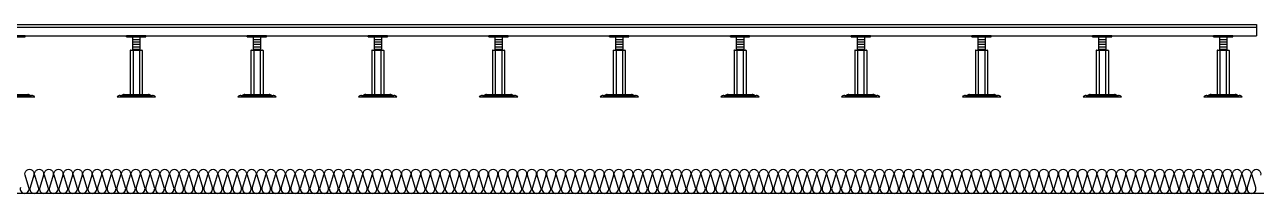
# Model space of a CAD drawing. Header units: millimetres. Extents: x 19868 to 801382, y -4805 to 85279.
# Drawn here: x 308538 to 311088, y 41929 to 42279 of the extents above; entities that cross this region are included whole.
import ezdxf

# ---------------------------------------------------------------- set-up
doc = ezdxf.new("R2010")
doc.units = ezdxf.units.MM
doc.header["$LTSCALE"] = 250
for name, color, linetype in [('A-ELE-4', 4, 'Continuous'), ('A-ELE-8', 8, 'Continuous'), ('GES', 7, 'Continuous'), ('ISL', 251, 'Continuous')]:
    doc.layers.add(name, color=color, linetype=linetype)

# ---------------------------------------------------------------- blocks, each defined once
blk = doc.blocks.new('*U140')
at = {"layer": 'A-ELE-4'}
blk.add_line((-11, 0), (4889, 0), dxfattribs=at)
at = {"layer": 'A-ELE-8'}
for p, q in [((4889, 0), (4889, -23)), ((-11, -5), (4889, -5)), ((-11, -23), (4889, -23))]:
    blk.add_line(p, q, dxfattribs=at)
blk = doc.blocks.new('*U141')
at = {"layer": 'GES', "color": 8}
for p, q in [((41345, 2019.5, 0), (41385, 2019.5, 0)), ((41345, 2017, 0), (41385, 2017, 0)), ((41385, 2017, 0), (41385, 2019.5, 0)), ((41595, 2017, 0), (41595, 2019.5, 0)), ((41595, 2019.5, 0), (41635, 2019.5, 0)), ((41595, 2017, 0), (41635, 2017, 0)), ((41607.4, 2017, 0), (41607.4, 2007.2, 0)), ((41622.6, 2017, 0), (41622.6, 2007.2, 0)), ((41635, 2017, 0), (41635, 2019.5, 0)), ((41845, 2017, 0), (41845, 2019.5, 0)), ((41845, 2019.5, 0), (41885, 2019.5, 0)), ((41845, 2017, 0), (41885, 2017, 0)), ((41857.4, 2017, 0), (41857.4, 2007.2, 0)), ((41872.6, 2017, 0), (41872.6, 2007.2, 0)), ((41885, 2017, 0), (41885, 2019.5, 0)), ((42095, 2017, 0), (42095, 2019.5, 0)), ((42095, 2019.5, 0), (42135, 2019.5, 0)), ((42095, 2017, 0), (42135, 2017, 0)), ((42107.4, 2017, 0), (42107.4, 2007.2, 0)), ((42122.6, 2017, 0), (42122.6, 2007.2, 0)), ((42135, 2017, 0), (42135, 2019.5, 0)), ((42345, 2017, 0), (42345, 2019.5, 0)), ((42345, 2019.5, 0), (42385, 2019.5, 0)), ((42345, 2017, 0), (42385, 2017, 0)), ((42357.4, 2017, 0), (42357.4, 2007.2, 0)), ((42372.6, 2017, 0), (42372.6, 2007.2, 0)), ((42385, 2017, 0), (42385, 2019.5, 0)), ((42595, 2017, 0), (42595, 2019.5, 0)), ((42595, 2019.5, 0), (42635, 2019.5, 0)), ((42595, 2017, 0), (42635, 2017, 0)), ((42607.4, 2017, 0), (42607.4, 2007.2, 0)), ((42622.6, 2017, 0), (42622.6, 2007.2, 0)), ((42635, 2017, 0), (42635, 2019.5, 0)), ((42845, 2017, 0), (42845, 2019.5, 0)), ((42845, 2019.5, 0), (42885, 2019.5, 0)), ((42845, 2017, 0), (42885, 2017, 0)), ((42857.4, 2017, 0), (42857.4, 2007.2, 0)), ((42872.6, 2017, 0), (42872.6, 2007.2, 0)), ((42885, 2017, 0), (42885, 2019.5, 0)), ((43095, 2017, 0), (43095, 2019.5, 0)), ((43095, 2019.5, 0), (43135, 2019.5, 0)), ((43095, 2017, 0), (43135, 2017, 0)), ((43107.4, 2017, 0), (43107.4, 2007.2, 0)), ((43122.6, 2017, 0), (43122.6, 2007.2, 0)), ((43135, 2017, 0), (43135, 2019.5, 0)), ((43345, 2017, 0), (43345, 2019.5, 0)), ((43345, 2019.5, 0), (43385, 2019.5, 0)), ((43345, 2017, 0), (43385, 2017, 0)), ((43357.4, 2017, 0), (43357.4, 2007.2, 0)), ((43372.6, 2017, 0), (43372.6, 2007.2, 0)), ((43385, 2017, 0), (43385, 2019.5, 0)), ((43595, 2017, 0), (43595, 2019.5, 0)), ((43595, 2019.5, 0), (43635, 2019.5, 0)), ((43595, 2017, 0), (43635, 2017, 0)), ((43607.4, 2017, 0), (43607.4, 2007.2, 0)), ((43622.6, 2017, 0), (43622.6, 2007.2, 0)), ((43635, 2017, 0), (43635, 2019.5, 0)), ((43845, 2017, 0), (43845, 2019.5, 0)), ((43845, 2019.5, 0), (43885, 2019.5, 0)), ((43845, 2017, 0), (43885, 2017, 0)), ((43857.4, 2017, 0), (43857.4, 2007.2, 0)), ((43872.6, 2017, 0), (43872.6, 2007.2, 0)), ((43885, 2017, 0), (43885, 2019.5, 0)), ((41603.4, 1989.7, 0), (41607.6, 1989.7, 0)), ((41607.4, 2013.6, 0), (41607.4, 1989.7, 0)), ((41607.4, 2011.6, 0), (41622.6, 2011.6, 0)), ((41607.4, 2011.6, 0), (41622.6, 2011.6, 0)), ((41607.4, 2006.6, 0), (41622.6, 2006.6, 0)), ((41607.4, 2006.6, 0), (41622.6, 2006.6, 0)), ((41607.4, 2001.6, 0), (41622.6, 2001.6, 0)), ((41607.4, 2001.6, 0), (41622.6, 2001.6, 0)), ((41607.4, 1996.6, 0), (41622.6, 1996.6, 0)), ((41607.4, 1996.6, 0), (41622.6, 1996.6, 0)), ((41607.4, 1991.6, 0), (41622.6, 1991.6, 0)), ((41607.4, 1991.6, 0), (41622.6, 1991.6, 0)), ((41607.6, 1989.7, 0), (41622.6, 1989.7, 0)), ((41609.2, 1989.7, 0), (41620.9, 1989.7, 0)), ((41622.6, 2013.6, 0), (41622.6, 1989.7, 0)), ((41622.6, 1989.7, 0), (41626.7, 1989.7, 0)), ((41853.4, 1989.7, 0), (41857.6, 1989.7, 0)), ((41857.4, 2013.6, 0), (41857.4, 1989.7, 0)), ((41857.4, 2011.6, 0), (41872.6, 2011.6, 0)), ((41857.4, 2011.6, 0), (41872.6, 2011.6, 0)), ((41857.4, 2006.6, 0), (41872.6, 2006.6, 0)), ((41857.4, 2006.6, 0), (41872.6, 2006.6, 0)), ((41857.4, 2001.6, 0), (41872.6, 2001.6, 0)), ((41857.4, 2001.6, 0), (41872.6, 2001.6, 0)), ((41857.4, 1996.6, 0), (41872.6, 1996.6, 0)), ((41857.4, 1996.6, 0), (41872.6, 1996.6, 0)), ((41857.4, 1991.6, 0), (41872.6, 1991.6, 0)), ((41857.4, 1991.6, 0), (41872.6, 1991.6, 0)), ((41857.6, 1989.7, 0), (41872.6, 1989.7, 0)), ((41859.2, 1989.7, 0), (41870.9, 1989.7, 0)), ((41872.6, 2013.6, 0), (41872.6, 1989.7, 0)), ((41872.6, 1989.7, 0), (41876.7, 1989.7, 0)), ((42103.4, 1989.7, 0), (42107.6, 1989.7, 0)), ((42107.4, 2013.6, 0), (42107.4, 1989.7, 0)), ((42107.4, 2011.6, 0), (42122.6, 2011.6, 0)), ((42107.4, 2011.6, 0), (42122.6, 2011.6, 0)), ((42107.4, 2006.6, 0), (42122.6, 2006.6, 0)), ((42107.4, 2006.6, 0), (42122.6, 2006.6, 0)), ((42107.4, 2001.6, 0), (42122.6, 2001.6, 0)), ((42107.4, 2001.6, 0), (42122.6, 2001.6, 0)), ((42107.4, 1996.6, 0), (42122.6, 1996.6, 0)), ((42107.4, 1996.6, 0), (42122.6, 1996.6, 0)), ((42107.4, 1991.6, 0), (42122.6, 1991.6, 0)), ((42107.4, 1991.6, 0), (42122.6, 1991.6, 0)), ((42107.6, 1989.7, 0), (42122.6, 1989.7, 0)), ((42109.2, 1989.7, 0), (42120.9, 1989.7, 0)), ((42122.6, 2013.6, 0), (42122.6, 1989.7, 0)), ((42122.6, 1989.7, 0), (42126.7, 1989.7, 0)), ((42353.4, 1989.7, 0), (42357.6, 1989.7, 0)), ((42357.4, 2013.6, 0), (42357.4, 1989.7, 0)), ((42357.4, 2011.6, 0), (42372.6, 2011.6, 0)), ((42357.4, 2011.6, 0), (42372.6, 2011.6, 0)), ((42357.4, 2006.6, 0), (42372.6, 2006.6, 0)), ((42357.4, 2006.6, 0), (42372.6, 2006.6, 0)), ((42357.4, 2001.6, 0), (42372.6, 2001.6, 0)), ((42357.4, 2001.6, 0), (42372.6, 2001.6, 0)), ((42357.4, 1996.6, 0), (42372.6, 1996.6, 0)), ((42357.4, 1996.6, 0), (42372.6, 1996.6, 0)), ((42357.4, 1991.6, 0), (42372.6, 1991.6, 0)), ((42357.4, 1991.6, 0), (42372.6, 1991.6, 0)), ((42357.6, 1989.7, 0), (42372.6, 1989.7, 0)), ((42359.2, 1989.7, 0), (42370.9, 1989.7, 0)), ((42372.6, 2013.6, 0), (42372.6, 1989.7, 0)), ((42372.6, 1989.7, 0), (42376.7, 1989.7, 0)), ((42603.4, 1989.7, 0), (42607.6, 1989.7, 0)), ((42607.4, 2013.6, 0), (42607.4, 1989.7, 0)), ((42607.4, 2011.6, 0), (42622.6, 2011.6, 0)), ((42607.4, 2011.6, 0), (42622.6, 2011.6, 0)), ((42607.4, 2006.6, 0), (42622.6, 2006.6, 0)), ((42607.4, 2006.6, 0), (42622.6, 2006.6, 0)), ((42607.4, 2001.6, 0), (42622.6, 2001.6, 0)), ((42607.4, 2001.6, 0), (42622.6, 2001.6, 0)), ((42607.4, 1996.6, 0), (42622.6, 1996.6, 0)), ((42607.4, 1996.6, 0), (42622.6, 1996.6, 0)), ((42607.4, 1991.6, 0), (42622.6, 1991.6, 0)), ((42607.4, 1991.6, 0), (42622.6, 1991.6, 0)), ((42607.6, 1989.7, 0), (42622.6, 1989.7, 0)), ((42609.2, 1989.7, 0), (42620.9, 1989.7, 0)), ((42622.6, 2013.6, 0), (42622.6, 1989.7, 0)), ((42622.6, 1989.7, 0), (42626.7, 1989.7, 0)), ((42853.4, 1989.7, 0), (42857.6, 1989.7, 0)), ((42857.4, 2013.6, 0), (42857.4, 1989.7, 0)), ((42857.4, 2011.6, 0), (42872.6, 2011.6, 0)), ((42857.4, 2011.6, 0), (42872.6, 2011.6, 0)), ((42857.4, 2006.6, 0), (42872.6, 2006.6, 0)), ((42857.4, 2006.6, 0), (42872.6, 2006.6, 0)), ((42857.4, 2001.6, 0), (42872.6, 2001.6, 0)), ((42857.4, 2001.6, 0), (42872.6, 2001.6, 0)), ((42857.4, 1996.6, 0), (42872.6, 1996.6, 0)), ((42857.4, 1996.6, 0), (42872.6, 1996.6, 0)), ((42857.4, 1991.6, 0), (42872.6, 1991.6, 0)), ((42857.4, 1991.6, 0), (42872.6, 1991.6, 0)), ((42857.6, 1989.7, 0), (42872.6, 1989.7, 0)), ((42859.2, 1989.7, 0), (42870.9, 1989.7, 0)), ((42872.6, 2013.6, 0), (42872.6, 1989.7, 0)), ((42872.6, 1989.7, 0), (42876.7, 1989.7, 0)), ((43103.4, 1989.7, 0), (43107.6, 1989.7, 0)), ((43107.4, 2013.6, 0), (43107.4, 1989.7, 0)), ((43107.4, 2011.6, 0), (43122.6, 2011.6, 0)), ((43107.4, 2011.6, 0), (43122.6, 2011.6, 0)), ((43107.4, 2006.6, 0), (43122.6, 2006.6, 0)), ((43107.4, 2006.6, 0), (43122.6, 2006.6, 0)), ((43107.4, 2001.6, 0), (43122.6, 2001.6, 0)), ((43107.4, 2001.6, 0), (43122.6, 2001.6, 0)), ((43107.4, 1996.6, 0), (43122.6, 1996.6, 0)), ((43107.4, 1996.6, 0), (43122.6, 1996.6, 0)), ((43107.4, 1991.6, 0), (43122.6, 1991.6, 0)), ((43107.4, 1991.6, 0), (43122.6, 1991.6, 0)), ((43107.6, 1989.7, 0), (43122.6, 1989.7, 0)), ((43109.2, 1989.7, 0), (43120.9, 1989.7, 0)), ((43122.6, 2013.6, 0), (43122.6, 1989.7, 0)), ((43122.6, 1989.7, 0), (43126.7, 1989.7, 0)), ((43353.4, 1989.7, 0), (43357.6, 1989.7, 0)), ((43357.4, 2013.6, 0), (43357.4, 1989.7, 0)), ((43357.4, 2011.6, 0), (43372.6, 2011.6, 0)), ((43357.4, 2011.6, 0), (43372.6, 2011.6, 0)), ((43357.4, 2006.6, 0), (43372.6, 2006.6, 0)), ((43357.4, 2006.6, 0), (43372.6, 2006.6, 0)), ((43357.4, 2001.6, 0), (43372.6, 2001.6, 0)), ((43357.4, 2001.6, 0), (43372.6, 2001.6, 0)), ((43357.4, 1996.6, 0), (43372.6, 1996.6, 0)), ((43357.4, 1996.6, 0), (43372.6, 1996.6, 0)), ((43357.4, 1991.6, 0), (43372.6, 1991.6, 0)), ((43357.4, 1991.6, 0), (43372.6, 1991.6, 0)), ((43357.6, 1989.7, 0), (43372.6, 1989.7, 0)), ((43359.2, 1989.7, 0), (43370.9, 1989.7, 0)), ((43372.6, 2013.6, 0), (43372.6, 1989.7, 0)), ((43372.6, 1989.7, 0), (43376.7, 1989.7, 0)), ((43603.4, 1989.7, 0), (43607.6, 1989.7, 0)), ((43607.4, 2013.6, 0), (43607.4, 1989.7, 0)), ((43607.4, 2011.6, 0), (43622.6, 2011.6, 0)), ((43607.4, 2011.6, 0), (43622.6, 2011.6, 0)), ((43607.4, 2006.6, 0), (43622.6, 2006.6, 0)), ((43607.4, 2006.6, 0), (43622.6, 2006.6, 0)), ((43607.4, 2001.6, 0), (43622.6, 2001.6, 0)), ((43607.4, 2001.6, 0), (43622.6, 2001.6, 0)), ((43607.4, 1996.6, 0), (43622.6, 1996.6, 0)), ((43607.4, 1996.6, 0), (43622.6, 1996.6, 0)), ((43607.4, 1991.6, 0), (43622.6, 1991.6, 0)), ((43607.4, 1991.6, 0), (43622.6, 1991.6, 0)), ((43607.6, 1989.7, 0), (43622.6, 1989.7, 0)), ((43609.2, 1989.7, 0), (43620.9, 1989.7, 0)), ((43622.6, 2013.6, 0), (43622.6, 1989.7, 0)), ((43622.6, 1989.7, 0), (43626.7, 1989.7, 0)), ((43853.4, 1989.7, 0), (43857.6, 1989.7, 0)), ((43857.4, 2013.6, 0), (43857.4, 1989.7, 0)), ((43857.4, 2011.6, 0), (43872.6, 2011.6, 0)), ((43857.4, 2011.6, 0), (43872.6, 2011.6, 0)), ((43857.4, 2006.6, 0), (43872.6, 2006.6, 0)), ((43857.4, 2006.6, 0), (43872.6, 2006.6, 0)), ((43857.4, 2001.6, 0), (43872.6, 2001.6, 0)), ((43857.4, 2001.6, 0), (43872.6, 2001.6, 0)), ((43857.4, 1996.6, 0), (43872.6, 1996.6, 0)), ((43857.4, 1996.6, 0), (43872.6, 1996.6, 0)), ((43857.4, 1991.6, 0), (43872.6, 1991.6, 0)), ((43857.4, 1991.6, 0), (43872.6, 1991.6, 0)), ((43857.6, 1989.7, 0), (43872.6, 1989.7, 0)), ((43859.2, 1989.7, 0), (43870.9, 1989.7, 0)), ((43872.6, 2013.6, 0), (43872.6, 1989.7, 0)), ((43872.6, 1989.7, 0), (43876.7, 1989.7, 0)), ((41602.6, 1988.9, 0), (41602.6, 1898, 0)), ((41608.4, 1988.9, 0), (41608.4, 1898, 0)), ((41621.7, 1988.9, 0), (41621.7, 1898, 0)), ((41627.6, 1988.9, 0), (41627.6, 1898, 0)), ((41852.6, 1988.9, 0), (41852.6, 1898, 0)), ((41858.4, 1988.9, 0), (41858.4, 1898, 0)), ((41871.7, 1988.9, 0), (41871.7, 1898, 0)), ((41877.6, 1988.9, 0), (41877.6, 1898, 0)), ((42102.6, 1988.9, 0), (42102.6, 1898, 0)), ((42108.4, 1988.9, 0), (42108.4, 1898, 0)), ((42121.7, 1988.9, 0), (42121.7, 1898, 0)), ((42127.6, 1988.9, 0), (42127.6, 1898, 0)), ((42352.6, 1988.9, 0), (42352.6, 1898, 0)), ((42358.4, 1988.9, 0), (42358.4, 1898, 0)), ((42371.7, 1988.9, 0), (42371.7, 1898, 0)), ((42377.6, 1988.9, 0), (42377.6, 1898, 0)), ((42602.6, 1988.9, 0), (42602.6, 1898, 0)), ((42608.4, 1988.9, 0), (42608.4, 1898, 0)), ((42621.7, 1988.9, 0), (42621.7, 1898, 0)), ((42627.6, 1988.9, 0), (42627.6, 1898, 0)), ((42852.6, 1988.9, 0), (42852.6, 1898, 0)), ((42858.4, 1988.9, 0), (42858.4, 1898, 0)), ((42871.7, 1988.9, 0), (42871.7, 1898, 0)), ((42877.6, 1988.9, 0), (42877.6, 1898, 0)), ((43102.6, 1988.9, 0), (43102.6, 1898, 0)), ((43108.4, 1988.9, 0), (43108.4, 1898, 0)), ((43121.7, 1988.9, 0), (43121.7, 1898, 0)), ((43127.6, 1988.9, 0), (43127.6, 1898, 0)), ((43352.6, 1988.9, 0), (43352.6, 1898, 0)), ((43358.4, 1988.9, 0), (43358.4, 1898, 0)), ((43371.7, 1988.9, 0), (43371.7, 1898, 0)), ((43377.6, 1988.9, 0), (43377.6, 1898, 0)), ((43602.6, 1988.9, 0), (43602.6, 1898, 0)), ((43608.4, 1988.9, 0), (43608.4, 1898, 0)), ((43621.7, 1988.9, 0), (43621.7, 1898, 0)), ((43627.6, 1988.9, 0), (43627.6, 1898, 0)), ((43852.6, 1988.9, 0), (43852.6, 1898, 0)), ((43858.4, 1988.9, 0), (43858.4, 1898, 0)), ((43871.7, 1988.9, 0), (43871.7, 1898, 0)), ((43877.6, 1988.9, 0), (43877.6, 1898, 0)), ((41325.4, 1892.5), (41404.8, 1892.5, 0)), ((41331.7, 1895.4), (41398.4, 1895.4)), ((41340.2, 1897.7), (41390.3, 1897.7)), ((41575.4, 1892.5), (41654.8, 1892.5, 0)), ((41581.7, 1895.4), (41648.4, 1895.4)), ((41590.2, 1897.7), (41640.3, 1897.7)), ((41603.4, 1897.2, 0), (41607.6, 1897.2, 0)), ((41606.7, 1897.2, 0), (41606.7, 1897.7)), ((41607.6, 1897.2, 0), (41622.6, 1897.2, 0)), ((41622.6, 1897.2, 0), (41626.7, 1897.2, 0)), ((41623.4, 1897.2, 0), (41623.4, 1897.7)), ((41825.4, 1892.5), (41904.8, 1892.5, 0)), ((41831.7, 1895.4), (41898.4, 1895.4)), ((41840.2, 1897.7), (41890.3, 1897.7)), ((41853.4, 1897.2, 0), (41857.6, 1897.2, 0)), ((41856.7, 1897.2, 0), (41856.7, 1897.7)), ((41857.6, 1897.2, 0), (41872.6, 1897.2, 0)), ((41872.6, 1897.2, 0), (41876.7, 1897.2, 0)), ((41873.4, 1897.2, 0), (41873.4, 1897.7)), ((42075.4, 1892.5), (42154.8, 1892.5, 0)), ((42081.7, 1895.4), (42148.4, 1895.4)), ((42090.2, 1897.7), (42140.3, 1897.7)), ((42103.4, 1897.2, 0), (42107.6, 1897.2, 0)), ((42106.7, 1897.2, 0), (42106.7, 1897.7)), ((42107.6, 1897.2, 0), (42122.6, 1897.2, 0)), ((42122.6, 1897.2, 0), (42126.7, 1897.2, 0)), ((42123.4, 1897.2, 0), (42123.4, 1897.7)), ((42325.4, 1892.5), (42404.8, 1892.5, 0)), ((42331.7, 1895.4), (42398.4, 1895.4)), ((42340.2, 1897.7), (42390.3, 1897.7)), ((42353.4, 1897.2, 0), (42357.6, 1897.2, 0)), ((42356.7, 1897.2, 0), (42356.7, 1897.7)), ((42357.6, 1897.2, 0), (42372.6, 1897.2, 0)), ((42372.6, 1897.2, 0), (42376.7, 1897.2, 0)), ((42373.4, 1897.2, 0), (42373.4, 1897.7)), ((42575.4, 1892.5), (42654.8, 1892.5, 0)), ((42581.7, 1895.4), (42648.4, 1895.4)), ((42590.2, 1897.7), (42640.3, 1897.7)), ((42603.4, 1897.2, 0), (42607.6, 1897.2, 0)), ((42606.7, 1897.2, 0), (42606.7, 1897.7)), ((42607.6, 1897.2, 0), (42622.6, 1897.2, 0)), ((42622.6, 1897.2, 0), (42626.7, 1897.2, 0)), ((42623.4, 1897.2, 0), (42623.4, 1897.7)), ((42825.4, 1892.5), (42904.8, 1892.5, 0)), ((42831.7, 1895.4), (42898.4, 1895.4)), ((42840.2, 1897.7), (42890.3, 1897.7)), ((42853.4, 1897.2, 0), (42857.6, 1897.2, 0)), ((42856.7, 1897.2, 0), (42856.7, 1897.7)), ((42857.6, 1897.2, 0), (42872.6, 1897.2, 0)), ((42872.6, 1897.2, 0), (42876.7, 1897.2, 0)), ((42873.4, 1897.2, 0), (42873.4, 1897.7)), ((43075.4, 1892.5), (43154.8, 1892.5, 0)), ((43081.7, 1895.4), (43148.4, 1895.4)), ((43090.2, 1897.7), (43140.3, 1897.7)), ((43103.4, 1897.2, 0), (43107.6, 1897.2, 0)), ((43106.7, 1897.2, 0), (43106.7, 1897.7)), ((43107.6, 1897.2, 0), (43122.6, 1897.2, 0)), ((43122.6, 1897.2, 0), (43126.7, 1897.2, 0)), ((43123.4, 1897.2, 0), (43123.4, 1897.7)), ((43325.4, 1892.5), (43404.8, 1892.5, 0)), ((43331.7, 1895.4), (43398.4, 1895.4)), ((43340.2, 1897.7), (43390.3, 1897.7)), ((43353.4, 1897.2, 0), (43357.6, 1897.2, 0)), ((43356.7, 1897.2, 0), (43356.7, 1897.7)), ((43357.6, 1897.2, 0), (43372.6, 1897.2, 0)), ((43372.6, 1897.2, 0), (43376.7, 1897.2, 0)), ((43373.4, 1897.2, 0), (43373.4, 1897.7)), ((43575.4, 1892.5), (43654.8, 1892.5, 0)), ((43581.7, 1895.4), (43648.4, 1895.4)), ((43590.2, 1897.7), (43640.3, 1897.7)), ((43603.4, 1897.2, 0), (43607.6, 1897.2, 0)), ((43606.7, 1897.2, 0), (43606.7, 1897.7)), ((43607.6, 1897.2, 0), (43622.6, 1897.2, 0)), ((43622.6, 1897.2, 0), (43626.7, 1897.2, 0)), ((43623.4, 1897.2, 0), (43623.4, 1897.7)), ((43825.4, 1892.5), (43904.8, 1892.5, 0)), ((43831.7, 1895.4), (43898.4, 1895.4)), ((43840.2, 1897.7), (43890.3, 1897.7)), ((43853.4, 1897.2, 0), (43857.6, 1897.2, 0)), ((43856.7, 1897.2, 0), (43856.7, 1897.7)), ((43857.6, 1897.2, 0), (43872.6, 1897.2, 0)), ((43872.6, 1897.2, 0), (43876.7, 1897.2, 0)), ((43873.4, 1897.2, 0), (43873.4, 1897.7))]:
    blk.add_line(p, q, dxfattribs=at)
for centre, radius, start, end in [((41603.4, 1988.9, 0), 0.833, 90, 180), ((41607.6, 1988.9, 0), 0.833, 0, 90), ((41609.2, 1988.9, 0), 0.833, 90, 180), ((41620.9, 1988.9, 0), 0.833, 0, 90), ((41622.6, 1988.9, 0), 0.833, 90, 180), ((41626.7, 1988.9, 0), 0.833, 0, 90), ((41853.4, 1988.9, 0), 0.833, 90, 180), ((41857.6, 1988.9, 0), 0.833, 0, 90), ((41859.2, 1988.9, 0), 0.833, 90, 180), ((41870.9, 1988.9, 0), 0.833, 0, 90), ((41872.6, 1988.9, 0), 0.833, 90, 180), ((41876.7, 1988.9, 0), 0.833, 0, 90), ((42103.4, 1988.9, 0), 0.833, 90, 180), ((42107.6, 1988.9, 0), 0.833, 0, 90), ((42109.2, 1988.9, 0), 0.833, 90, 180), ((42120.9, 1988.9, 0), 0.833, 0, 90), ((42122.6, 1988.9, 0), 0.833, 90, 180), ((42126.7, 1988.9, 0), 0.833, 0, 90), ((42353.4, 1988.9, 0), 0.833, 90, 180), ((42357.6, 1988.9, 0), 0.833, 0, 90), ((42359.2, 1988.9, 0), 0.833, 90, 180), ((42370.9, 1988.9, 0), 0.833, 0, 90), ((42372.6, 1988.9, 0), 0.833, 90, 180), ((42376.7, 1988.9, 0), 0.833, 0, 90), ((42603.4, 1988.9, 0), 0.833, 90, 180), ((42607.6, 1988.9, 0), 0.833, 0, 90), ((42609.2, 1988.9, 0), 0.833, 90, 180), ((42620.9, 1988.9, 0), 0.833, 0, 90), ((42622.6, 1988.9, 0), 0.833, 90, 180), ((42626.7, 1988.9, 0), 0.833, 0, 90), ((42853.4, 1988.9, 0), 0.833, 90, 180), ((42857.6, 1988.9, 0), 0.833, 0, 90), ((42859.2, 1988.9, 0), 0.833, 90, 180), ((42870.9, 1988.9, 0), 0.833, 0, 90), ((42872.6, 1988.9, 0), 0.833, 90, 180), ((42876.7, 1988.9, 0), 0.833, 0, 90), ((43103.4, 1988.9, 0), 0.833, 90, 180), ((43107.6, 1988.9, 0), 0.833, 0, 90), ((43109.2, 1988.9, 0), 0.833, 90, 180), ((43120.9, 1988.9, 0), 0.833, 0, 90), ((43122.6, 1988.9, 0), 0.833, 90, 180), ((43126.7, 1988.9, 0), 0.833, 0, 90), ((43353.4, 1988.9, 0), 0.833, 90, 180), ((43357.6, 1988.9, 0), 0.833, 0, 90), ((43359.2, 1988.9, 0), 0.833, 90, 180), ((43370.9, 1988.9, 0), 0.833, 0, 90), ((43372.6, 1988.9, 0), 0.833, 90, 180), ((43376.7, 1988.9, 0), 0.833, 0, 90), ((43603.4, 1988.9, 0), 0.833, 90, 180), ((43607.6, 1988.9, 0), 0.833, 0, 90), ((43609.2, 1988.9, 0), 0.833, 90, 180), ((43620.9, 1988.9, 0), 0.833, 0, 90), ((43622.6, 1988.9, 0), 0.833, 90, 180), ((43626.7, 1988.9, 0), 0.833, 0, 90), ((43853.4, 1988.9, 0), 0.833, 90, 180), ((43857.6, 1988.9, 0), 0.833, 0, 90), ((43859.2, 1988.9, 0), 0.833, 90, 180), ((43870.9, 1988.9, 0), 0.833, 0, 90), ((43872.6, 1988.9, 0), 0.833, 90, 180), ((43876.7, 1988.9, 0), 0.833, 0, 90), ((41390.3, 1889.3), 8.33, 47.0946, 90), ((41398.4, 1887.1), 8.33, 40.244, 90), ((41581.7, 1887.1), 8.33, 90, 139.756), ((41590.2, 1889.3), 8.33, 90, 132.9054), ((41603.4, 1898, 0), 0.833, 180, 270), ((41607.6, 1898, 0), 0.833, 270, 0), ((41609.2, 1898, 0), 0.833, 180, 270), ((41622.6, 1898, 0), 0.833, 180, 270), ((41626.7, 1898, 0), 0.833, 270, 0), ((41640.3, 1889.3), 8.33, 47.0946, 90), ((41648.4, 1887.1), 8.33, 40.244, 90), ((41831.7, 1887.1), 8.33, 90, 139.756), ((41840.2, 1889.3), 8.33, 90, 132.9054), ((41853.4, 1898, 0), 0.833, 180, 270), ((41857.6, 1898, 0), 0.833, 270, 0), ((41859.2, 1898, 0), 0.833, 180, 270), ((41872.6, 1898, 0), 0.833, 180, 270), ((41876.7, 1898, 0), 0.833, 270, 0), ((41890.3, 1889.3), 8.33, 47.0946, 90), ((41898.4, 1887.1), 8.33, 40.244, 90), ((42081.7, 1887.1), 8.33, 90, 139.756), ((42090.2, 1889.3), 8.33, 90, 132.9054), ((42103.4, 1898, 0), 0.833, 180, 270), ((42107.6, 1898, 0), 0.833, 270, 0), ((42109.2, 1898, 0), 0.833, 180, 270), ((42122.6, 1898, 0), 0.833, 180, 270), ((42126.7, 1898, 0), 0.833, 270, 0), ((42140.3, 1889.3), 8.33, 47.0946, 90), ((42148.4, 1887.1), 8.33, 40.244, 90), ((42331.7, 1887.1), 8.33, 90, 139.756), ((42340.2, 1889.3), 8.33, 90, 132.9054), ((42353.4, 1898, 0), 0.833, 180, 270), ((42357.6, 1898, 0), 0.833, 270, 0), ((42359.2, 1898, 0), 0.833, 180, 270), ((42372.6, 1898, 0), 0.833, 180, 270), ((42376.7, 1898, 0), 0.833, 270, 0), ((42390.3, 1889.3), 8.33, 47.0946, 90), ((42398.4, 1887.1), 8.33, 40.244, 90), ((42581.7, 1887.1), 8.33, 90, 139.756), ((42590.2, 1889.3), 8.33, 90, 132.9054), ((42603.4, 1898, 0), 0.833, 180, 270), ((42607.6, 1898, 0), 0.833, 270, 0), ((42609.2, 1898, 0), 0.833, 180, 270), ((42622.6, 1898, 0), 0.833, 180, 270), ((42626.7, 1898, 0), 0.833, 270, 0), ((42640.3, 1889.3), 8.33, 47.0946, 90), ((42648.4, 1887.1), 8.33, 40.244, 90), ((42831.7, 1887.1), 8.33, 90, 139.756), ((42840.2, 1889.3), 8.33, 90, 132.9054), ((42853.4, 1898, 0), 0.833, 180, 270), ((42857.6, 1898, 0), 0.833, 270, 0), ((42859.2, 1898, 0), 0.833, 180, 270), ((42872.6, 1898, 0), 0.833, 180, 270), ((42876.7, 1898, 0), 0.833, 270, 0), ((42890.3, 1889.3), 8.33, 47.0946, 90), ((42898.4, 1887.1), 8.33, 40.244, 90), ((43081.7, 1887.1), 8.33, 90, 139.756), ((43090.2, 1889.3), 8.33, 90, 132.9054), ((43103.4, 1898, 0), 0.833, 180, 270), ((43107.6, 1898, 0), 0.833, 270, 0), ((43109.2, 1898, 0), 0.833, 180, 270), ((43122.6, 1898, 0), 0.833, 180, 270), ((43126.7, 1898, 0), 0.833, 270, 0), ((43140.3, 1889.3), 8.33, 47.0946, 90), ((43148.4, 1887.1), 8.33, 40.244, 90), ((43331.7, 1887.1), 8.33, 90, 139.756), ((43340.2, 1889.3), 8.33, 90, 132.9054), ((43353.4, 1898, 0), 0.833, 180, 270), ((43357.6, 1898, 0), 0.833, 270, 0), ((43359.2, 1898, 0), 0.833, 180, 270), ((43372.6, 1898, 0), 0.833, 180, 270), ((43376.7, 1898, 0), 0.833, 270, 0), ((43390.3, 1889.3), 8.33, 47.0946, 90), ((43398.4, 1887.1), 8.33, 40.244, 90), ((43581.7, 1887.1), 8.33, 90, 139.756), ((43590.2, 1889.3), 8.33, 90, 132.9054), ((43603.4, 1898, 0), 0.833, 180, 270), ((43607.6, 1898, 0), 0.833, 270, 0), ((43609.2, 1898, 0), 0.833, 180, 270), ((43622.6, 1898, 0), 0.833, 180, 270), ((43626.7, 1898, 0), 0.833, 270, 0), ((43640.3, 1889.3), 8.33, 47.0946, 90), ((43648.4, 1887.1), 8.33, 40.244, 90), ((43831.7, 1887.1), 8.33, 90, 139.756), ((43840.2, 1889.3), 8.33, 90, 132.9054), ((43853.4, 1898, 0), 0.833, 180, 270), ((43857.6, 1898, 0), 0.833, 270, 0), ((43859.2, 1898, 0), 0.833, 180, 270), ((43872.6, 1898, 0), 0.833, 180, 270), ((43876.7, 1898, 0), 0.833, 270, 0), ((43890.3, 1889.3), 8.33, 47.0946, 90), ((43898.4, 1887.1), 8.33, 40.244, 90)]:
    blk.add_arc(centre, radius, start, end, dxfattribs=at)

msp = doc.modelspace()

# ---------------------------------------------------------------- linework, layer by layer
at = {"layer": 'ISL'}
msp.add_line((312338.2, 41928.9), (302038.2, 41928.9), dxfattribs=at)
msp.add_lwpolyline([(308529.4, 41941.1, 0.509267), (308538.2, 41928.9, 0.509267), (308547, 41941.1), (308539.4, 41966.8, -1.372593), (308557, 41966.8), (308549.4, 41941.1, 0.509267), (308558.2, 41928.9, 0.509267), (308567, 41941.1), (308559.4, 41966.8, -1.372593), (308577, 41966.8), (308569.4, 41941.1, 0.509267), (308578.2, 41928.9, 0.509267), (308587, 41941.1), (308579.4, 41966.8, -1.372593), (308597, 41966.8), (308589.4, 41941.1, 0.509267), (308598.2, 41928.9, 0.509267), (308607, 41941.1), (308599.4, 41966.8, -1.372593), (308617, 41966.8), (308609.4, 41941.1, 0.509267), (308618.2, 41928.9, 0.509267), (308627, 41941.1), (308619.4, 41966.8, -1.372593), (308637, 41966.8), (308629.4, 41941.1, 0.509267), (308638.2, 41928.9, 0.509267), (308647, 41941.1), (308639.4, 41966.8, -1.372593), (308657, 41966.8), (308649.4, 41941.1, 0.509267), (308658.2, 41928.9, 0.509267), (308667, 41941.1), (308659.4, 41966.8, -1.372593), (308677, 41966.8), (308669.4, 41941.1, 0.509267), (308678.2, 41928.9, 0.509267), (308687, 41941.1), (308679.4, 41966.8, -1.372593), (308697, 41966.8), (308689.4, 41941.1, 0.509267), (308698.2, 41928.9, 0.509267), (308707, 41941.1), (308699.4, 41966.8, -1.372593), (308717, 41966.8), (308709.4, 41941.1, 0.509267), (308718.2, 41928.9, 0.509267), (308727, 41941.1), (308719.4, 41966.8, -1.372593), (308737, 41966.8), (308729.4, 41941.1, 0.509267), (308738.2, 41928.9, 0.509267), (308747, 41941.1), (308739.4, 41966.8, -1.372593), (308757, 41966.8), (308749.4, 41941.1, 0.509267), (308758.2, 41928.9, 0.509267), (308767, 41941.1), (308759.4, 41966.8, -1.372593), (308777, 41966.8), (308769.4, 41941.1, 0.509267), (308778.2, 41928.9, 0.509267), (308787, 41941.1), (308779.4, 41966.8, -1.372593), (308797, 41966.8), (308789.4, 41941.1, 0.509267), (308798.2, 41928.9, 0.509267), (308807, 41941.1), (308799.4, 41966.8, -1.372593), (308817, 41966.8), (308809.4, 41941.1, 0.509267), (308818.2, 41928.9, 0.509267), (308827, 41941.1), (308819.4, 41966.8, -1.372593), (308837, 41966.8), (308829.4, 41941.1, 0.509267), (308838.2, 41928.9, 0.509267), (308847, 41941.1), (308839.4, 41966.8, -1.372593), (308857, 41966.8), (308849.4, 41941.1, 0.509267), (308858.2, 41928.9, 0.509267), (308867, 41941.1), (308859.4, 41966.8, -1.372593), (308877, 41966.8), (308869.4, 41941.1, 0.509267), (308878.2, 41928.9, 0.509267), (308887, 41941.1), (308879.4, 41966.8, -1.372593), (308897, 41966.8), (308889.4, 41941.1, 0.509267), (308898.2, 41928.9, 0.509267), (308907, 41941.1), (308899.4, 41966.8, -1.372593), (308917, 41966.8), (308909.4, 41941.1, 0.509267), (308918.2, 41928.9, 0.509267), (308927, 41941.1), (308919.4, 41966.8, -1.372593), (308937, 41966.8), (308929.4, 41941.1, 0.509267), (308938.2, 41928.9, 0.509267), (308947, 41941.1), (308939.4, 41966.8, -1.372593), (308957, 41966.8), (308949.4, 41941.1, 0.509267), (308958.2, 41928.9, 0.509267), (308967, 41941.1), (308959.4, 41966.8, -1.372593), (308977, 41966.8), (308969.4, 41941.1, 0.509267), (308978.2, 41928.9, 0.509267), (308987, 41941.1), (308979.4, 41966.8, -1.372593), (308997, 41966.8), (308989.4, 41941.1, 0.509267), (308998.2, 41928.9, 0.509267), (309007, 41941.1), (308999.4, 41966.8, -1.372593), (309017, 41966.8), (309009.4, 41941.1, 0.509267), (309018.2, 41928.9, 0.509267), (309027, 41941.1), (309019.4, 41966.8, -1.372593), (309037, 41966.8), (309029.4, 41941.1, 0.509267), (309038.2, 41928.9, 0.509267), (309047, 41941.1), (309039.4, 41966.8, -1.372593), (309057, 41966.8), (309049.4, 41941.1, 0.509267), (309058.2, 41928.9, 0.509267), (309067, 41941.1), (309059.4, 41966.8, -1.372593), (309077, 41966.8), (309069.4, 41941.1, 0.509267), (309078.2, 41928.9, 0.509267), (309087, 41941.1), (309079.4, 41966.8, -1.372593), (309097, 41966.8), (309089.4, 41941.1, 0.509267), (309098.2, 41928.9, 0.509267), (309107, 41941.1), (309099.4, 41966.8, -1.372593), (309117, 41966.8), (309109.4, 41941.1, 0.509267), (309118.2, 41928.9, 0.509267), (309127, 41941.1), (309119.4, 41966.8, -1.372593), (309137, 41966.8), (309129.4, 41941.1, 0.509267), (309138.2, 41928.9, 0.509267), (309147, 41941.1), (309139.4, 41966.8, -1.372593), (309157, 41966.8), (309149.4, 41941.1, 0.509267), (309158.2, 41928.9, 0.509267), (309167, 41941.1), (309159.4, 41966.8, -1.372593), (309177, 41966.8), (309169.4, 41941.1, 0.509267), (309178.2, 41928.9, 0.509267), (309187, 41941.1), (309179.4, 41966.8, -1.372593), (309197, 41966.8), (309189.4, 41941.1, 0.509267), (309198.2, 41928.9, 0.509267), (309207, 41941.1), (309199.4, 41966.8, -1.372593), (309217, 41966.8), (309209.4, 41941.1, 0.509267), (309218.2, 41928.9, 0.509267), (309227, 41941.1), (309219.4, 41966.8, -1.372593), (309237, 41966.8), (309229.4, 41941.1, 0.509267), (309238.2, 41928.9, 0.509267), (309247, 41941.1), (309239.4, 41966.8, -1.372593), (309257, 41966.8), (309249.4, 41941.1, 0.509267), (309258.2, 41928.9, 0.509267), (309267, 41941.1), (309259.4, 41966.8, -1.372593), (309277, 41966.8), (309269.4, 41941.1, 0.509267), (309278.2, 41928.9, 0.509267), (309287, 41941.1), (309279.4, 41966.8, -1.372593), (309297, 41966.8), (309289.4, 41941.1, 0.509267), (309298.2, 41928.9, 0.509267), (309307, 41941.1), (309299.4, 41966.8, -1.372593), (309317, 41966.8), (309309.4, 41941.1, 0.509267), (309318.2, 41928.9, 0.509267), (309327, 41941.1), (309319.4, 41966.8, -1.372593), (309337, 41966.8), (309329.4, 41941.1, 0.509267), (309338.2, 41928.9, 0.509267), (309347, 41941.1), (309339.4, 41966.8, -1.372593), (309357, 41966.8), (309349.4, 41941.1, 0.509267), (309358.2, 41928.9, 0.509267), (309367, 41941.1), (309359.4, 41966.8, -1.372593), (309377, 41966.8), (309369.4, 41941.1, 0.509267), (309378.2, 41928.9, 0.509267), (309387, 41941.1), (309379.4, 41966.8, -1.372593), (309397, 41966.8), (309389.4, 41941.1, 0.509267), (309398.2, 41928.9, 0.509267), (309407, 41941.1), (309399.4, 41966.8, -1.372593), (309417, 41966.8), (309409.4, 41941.1, 0.509267), (309418.2, 41928.9, 0.509267), (309427, 41941.1), (309419.4, 41966.8, -1.372593), (309437, 41966.8), (309429.4, 41941.1, 0.509267), (309438.2, 41928.9, 0.509267), (309447, 41941.1), (309439.4, 41966.8, -1.372593), (309457, 41966.8), (309449.4, 41941.1, 0.509267), (309458.2, 41928.9, 0.509267), (309467, 41941.1), (309459.4, 41966.8, -1.372593), (309477, 41966.8), (309469.4, 41941.1, 0.509267), (309478.2, 41928.9, 0.509267), (309487, 41941.1), (309479.4, 41966.8, -1.372593), (309497, 41966.8), (309489.4, 41941.1, 0.509267), (309498.2, 41928.9, 0.509267), (309507, 41941.1), (309499.4, 41966.8, -1.372593), (309517, 41966.8), (309509.4, 41941.1, 0.509267), (309518.2, 41928.9, 0.509267), (309527, 41941.1), (309519.4, 41966.8, -1.372593), (309537, 41966.8), (309529.4, 41941.1, 0.509267), (309538.2, 41928.9, 0.509267), (309547, 41941.1), (309539.4, 41966.8, -1.372593), (309557, 41966.8), (309549.4, 41941.1, 0.509267), (309558.2, 41928.9, 0.509267), (309567, 41941.1), (309559.4, 41966.8, -1.372593), (309577, 41966.8), (309569.4, 41941.1, 0.509267), (309578.2, 41928.9, 0.509267), (309587, 41941.1), (309579.4, 41966.8, -1.372593), (309597, 41966.8), (309589.4, 41941.1, 0.509267), (309598.2, 41928.9, 0.509267), (309607, 41941.1), (309599.4, 41966.8, -1.372593), (309617, 41966.8), (309609.4, 41941.1, 0.509267), (309618.2, 41928.9, 0.509267), (309627, 41941.1), (309619.4, 41966.8, -1.372593), (309637, 41966.8), (309629.4, 41941.1, 0.509267), (309638.2, 41928.9, 0.509267), (309647, 41941.1), (309639.4, 41966.8, -1.372593), (309657, 41966.8), (309649.4, 41941.1, 0.509267), (309658.2, 41928.9, 0.509267), (309667, 41941.1), (309659.4, 41966.8, -1.372593), (309677, 41966.8), (309669.4, 41941.1, 0.509267), (309678.2, 41928.9, 0.509267), (309687, 41941.1), (309679.4, 41966.8, -1.372593), (309697, 41966.8), (309689.4, 41941.1, 0.509267), (309698.2, 41928.9, 0.509267), (309707, 41941.1), (309699.4, 41966.8, -1.372593), (309717, 41966.8), (309709.4, 41941.1, 0.509267), (309718.2, 41928.9, 0.509267), (309727, 41941.1), (309719.4, 41966.8, -1.372593), (309737, 41966.8), (309729.4, 41941.1, 0.509267), (309738.2, 41928.9, 0.509267), (309747, 41941.1), (309739.4, 41966.8, -1.372593), (309757, 41966.8), (309749.4, 41941.1, 0.509267), (309758.2, 41928.9, 0.509267), (309767, 41941.1), (309759.4, 41966.8, -1.372593), (309777, 41966.8), (309769.4, 41941.1, 0.509267), (309778.2, 41928.9, 0.509267), (309787, 41941.1), (309779.4, 41966.8, -1.372593), (309797, 41966.8), (309789.4, 41941.1, 0.509267), (309798.2, 41928.9, 0.509267), (309807, 41941.1), (309799.4, 41966.8, -1.372593), (309817, 41966.8), (309809.4, 41941.1, 0.509267), (309818.2, 41928.9, 0.509267), (309827, 41941.1), (309819.4, 41966.8, -1.372593), (309837, 41966.8), (309829.4, 41941.1, 0.509267), (309838.2, 41928.9, 0.509267), (309847, 41941.1), (309839.4, 41966.8, -1.372593), (309857, 41966.8), (309849.4, 41941.1, 0.509267), (309858.2, 41928.9, 0.509267), (309867, 41941.1), (309859.4, 41966.8, -1.372593), (309877, 41966.8), (309869.4, 41941.1, 0.509267), (309878.2, 41928.9, 0.509267), (309887, 41941.1), (309879.4, 41966.8, -1.372593), (309897, 41966.8), (309889.4, 41941.1, 0.509267), (309898.2, 41928.9, 0.509267), (309907, 41941.1), (309899.4, 41966.8, -1.372593), (309917, 41966.8), (309909.4, 41941.1, 0.509267), (309918.2, 41928.9, 0.509267), (309927, 41941.1), (309919.4, 41966.8, -1.372593), (309937, 41966.8), (309929.4, 41941.1, 0.509267), (309938.2, 41928.9, 0.509267), (309947, 41941.1), (309939.4, 41966.8, -1.372593), (309957, 41966.8), (309949.4, 41941.1, 0.509267), (309958.2, 41928.9, 0.509267), (309967, 41941.1), (309959.4, 41966.8, -1.372593), (309977, 41966.8), (309969.4, 41941.1, 0.509267), (309978.2, 41928.9, 0.509267), (309987, 41941.1), (309979.4, 41966.8, -1.372593), (309997, 41966.8), (309989.4, 41941.1, 0.509267), (309998.2, 41928.9, 0.509267), (310007, 41941.1), (309999.4, 41966.8, -1.372593), (310017, 41966.8), (310009.4, 41941.1, 0.509267), (310018.2, 41928.9, 0.509267), (310027, 41941.1), (310019.4, 41966.8, -1.372593), (310037, 41966.8), (310029.4, 41941.1, 0.509267), (310038.2, 41928.9, 0.509267), (310047, 41941.1), (310039.4, 41966.8, -1.372593), (310057, 41966.8), (310049.4, 41941.1, 0.509267), (310058.2, 41928.9, 0.509267), (310067, 41941.1), (310059.4, 41966.8, -1.372593), (310077, 41966.8), (310069.4, 41941.1, 0.509267), (310078.2, 41928.9, 0.509267), (310087, 41941.1), (310079.4, 41966.8, -1.372593), (310097, 41966.8), (310089.4, 41941.1, 0.509267), (310098.2, 41928.9, 0.509267), (310107, 41941.1), (310099.4, 41966.8, -1.372593), (310117, 41966.8), (310109.4, 41941.1, 0.509267), (310118.2, 41928.9, 0.509267), (310127, 41941.1), (310119.4, 41966.8, -1.372593), (310137, 41966.8), (310129.4, 41941.1, 0.509267), (310138.2, 41928.9, 0.509267), (310147, 41941.1), (310139.4, 41966.8, -1.372593), (310157, 41966.8), (310149.4, 41941.1, 0.509267), (310158.2, 41928.9, 0.509267), (310167, 41941.1), (310159.4, 41966.8, -1.372593), (310177, 41966.8), (310169.4, 41941.1, 0.509267), (310178.2, 41928.9, 0.509267), (310187, 41941.1), (310179.4, 41966.8, -1.372593), (310197, 41966.8), (310189.4, 41941.1, 0.509267), (310198.2, 41928.9, 0.509267), (310207, 41941.1), (310199.4, 41966.8, -1.372593), (310217, 41966.8), (310209.4, 41941.1, 0.509267), (310218.2, 41928.9, 0.509267), (310227, 41941.1), (310219.4, 41966.8, -1.372593), (310237, 41966.8), (310229.4, 41941.1, 0.509267), (310238.2, 41928.9, 0.509267), (310247, 41941.1), (310239.4, 41966.8, -1.372593), (310257, 41966.8), (310249.4, 41941.1, 0.509267), (310258.2, 41928.9, 0.509267), (310267, 41941.1), (310259.4, 41966.8, -1.372593), (310277, 41966.8), (310269.4, 41941.1, 0.509267), (310278.2, 41928.9, 0.509267), (310287, 41941.1), (310279.4, 41966.8, -1.372593), (310297, 41966.8), (310289.4, 41941.1, 0.509267), (310298.2, 41928.9, 0.509267), (310307, 41941.1), (310299.4, 41966.8, -1.372593), (310317, 41966.8), (310309.4, 41941.1, 0.509267), (310318.2, 41928.9, 0.509267), (310327, 41941.1), (310319.4, 41966.8, -1.372593), (310337, 41966.8), (310329.4, 41941.1, 0.509267), (310338.2, 41928.9, 0.509267), (310347, 41941.1), (310339.4, 41966.8, -1.372593), (310357, 41966.8), (310349.4, 41941.1, 0.509267), (310358.2, 41928.9, 0.509267), (310367, 41941.1), (310359.4, 41966.8, -1.372593), (310377, 41966.8), (310369.4, 41941.1, 0.509267), (310378.2, 41928.9, 0.509267), (310387, 41941.1), (310379.4, 41966.8, -1.372593), (310397, 41966.8), (310389.4, 41941.1, 0.509267), (310398.2, 41928.9, 0.509267), (310407, 41941.1), (310399.4, 41966.8, -1.372593), (310417, 41966.8), (310409.4, 41941.1, 0.509267), (310418.2, 41928.9, 0.509267), (310427, 41941.1), (310419.4, 41966.8, -1.372593), (310437, 41966.8), (310429.4, 41941.1, 0.509267), (310438.2, 41928.9, 0.509267), (310447, 41941.1), (310439.4, 41966.8, -1.372593), (310457, 41966.8), (310449.4, 41941.1, 0.509267), (310458.2, 41928.9, 0.509267), (310467, 41941.1), (310459.4, 41966.8, -1.372593), (310477, 41966.8), (310469.4, 41941.1, 0.509267), (310478.2, 41928.9, 0.509267), (310487, 41941.1), (310479.4, 41966.8, -1.372593), (310497, 41966.8), (310489.4, 41941.1, 0.509267), (310498.2, 41928.9, 0.509267), (310507, 41941.1), (310499.4, 41966.8, -1.372593), (310517, 41966.8), (310509.4, 41941.1, 0.509267), (310518.2, 41928.9, 0.509267), (310527, 41941.1), (310519.4, 41966.8, -1.372593), (310537, 41966.8), (310529.4, 41941.1, 0.509267), (310538.2, 41928.9, 0.509267), (310547, 41941.1), (310539.4, 41966.8, -1.372593), (310557, 41966.8), (310549.4, 41941.1, 0.509267), (310558.2, 41928.9, 0.509267), (310567, 41941.1), (310559.4, 41966.8, -1.372593), (310577, 41966.8), (310569.4, 41941.1, 0.509267), (310578.2, 41928.9, 0.509267), (310587, 41941.1), (310579.4, 41966.8, -1.372593), (310597, 41966.8), (310589.4, 41941.1, 0.509267), (310598.2, 41928.9, 0.509267), (310607, 41941.1), (310599.4, 41966.8, -1.372593), (310617, 41966.8), (310609.4, 41941.1, 0.509267), (310618.2, 41928.9, 0.509267), (310627, 41941.1), (310619.4, 41966.8, -1.372593), (310637, 41966.8), (310629.4, 41941.1, 0.509267), (310638.2, 41928.9, 0.509267), (310647, 41941.1), (310639.4, 41966.8, -1.372593), (310657, 41966.8), (310649.4, 41941.1, 0.509267), (310658.2, 41928.9, 0.509267), (310667, 41941.1), (310659.4, 41966.8, -1.372593), (310677, 41966.8), (310669.4, 41941.1, 0.509267), (310678.2, 41928.9, 0.509267), (310687, 41941.1), (310679.4, 41966.8, -1.372593), (310697, 41966.8), (310689.4, 41941.1, 0.509267), (310698.2, 41928.9, 0.509267), (310707, 41941.1), (310699.4, 41966.8, -1.372593), (310717, 41966.8), (310709.4, 41941.1, 0.509267), (310718.2, 41928.9, 0.509267), (310727, 41941.1), (310719.4, 41966.8, -1.372593), (310737, 41966.8), (310729.4, 41941.1, 0.509267), (310738.2, 41928.9, 0.509267), (310747, 41941.1), (310739.4, 41966.8, -1.372593), (310757, 41966.8), (310749.4, 41941.1, 0.509267), (310758.2, 41928.9, 0.509267), (310767, 41941.1), (310759.4, 41966.8, -1.372593), (310777, 41966.8), (310769.4, 41941.1, 0.509267), (310778.2, 41928.9, 0.509267), (310787, 41941.1), (310779.4, 41966.8, -1.372593), (310797, 41966.8), (310789.4, 41941.1, 0.509267), (310798.2, 41928.9, 0.509267), (310807, 41941.1), (310799.4, 41966.8, -1.372593), (310817, 41966.8), (310809.4, 41941.1, 0.509267), (310818.2, 41928.9, 0.509267), (310827, 41941.1), (310819.4, 41966.8, -1.372593), (310837, 41966.8), (310829.4, 41941.1, 0.509267), (310838.2, 41928.9, 0.509267), (310847, 41941.1), (310839.4, 41966.8, -1.372593), (310857, 41966.8), (310849.4, 41941.1, 0.509267), (310858.2, 41928.9, 0.509267), (310867, 41941.1), (310859.4, 41966.8, -1.372593), (310877, 41966.8), (310869.4, 41941.1, 0.509267), (310878.2, 41928.9, 0.509267), (310887, 41941.1), (310879.4, 41966.8, -1.372593), (310897, 41966.8), (310889.4, 41941.1, 0.509267), (310898.2, 41928.9, 0.509267), (310907, 41941.1), (310899.4, 41966.8, -1.372593), (310917, 41966.8), (310909.4, 41941.1, 0.509267), (310918.2, 41928.9, 0.509267), (310927, 41941.1), (310919.4, 41966.8, -1.372593), (310937, 41966.8), (310929.4, 41941.1, 0.509267), (310938.2, 41928.9, 0.509267), (310947, 41941.1), (310939.4, 41966.8, -1.372593), (310957, 41966.8), (310949.4, 41941.1, 0.509267), (310958.2, 41928.9, 0.509267), (310967, 41941.1), (310959.4, 41966.8, -1.372593), (310977, 41966.8), (310969.4, 41941.1, 0.509267), (310978.2, 41928.9, 0.509267), (310987, 41941.1), (310979.4, 41966.8, -1.372593), (310997, 41966.8), (310989.4, 41941.1, 0.509267), (310998.2, 41928.9, 0.509267), (311007, 41941.1), (310999.4, 41966.8, -1.372593), (311017, 41966.8), (311009.4, 41941.1, 0.509267), (311018.2, 41928.9, 0.509267), (311027, 41941.1), (311019.4, 41966.8, -1.372593), (311037, 41966.8), (311029.4, 41941.1, 0.509267), (311038.2, 41928.9, 0.509267), (311047, 41941.1), (311039.4, 41966.8, -1.372593), (311057, 41966.8), (311049.4, 41941.1, 0.509267), (311058.2, 41928.9, 0.509267), (311067, 41941.1), (311059.4, 41966.8, -1.372593), (311077, 41966.8), (311069.4, 41941.1, 0.509267), (311078.2, 41928.9, 0.509267), (311087, 41941.1), (311079.4, 41966.8, -1.372593), (311097, 41966.8)], format="xyb", dxfattribs=at)

# ---------------------------------------------------------------- block references
at = {"layer": 'GES'}
msp.add_blockref('*U140', (306199.2, 42278.9), dxfattribs=at)
at = {"layer": 'GES', "color": 2, "linetype": 'Continuous'}
msp.add_blockref('*U141', (267154.2, 40236.5), dxfattribs=at)

doc.saveas('drawing.dxf')
